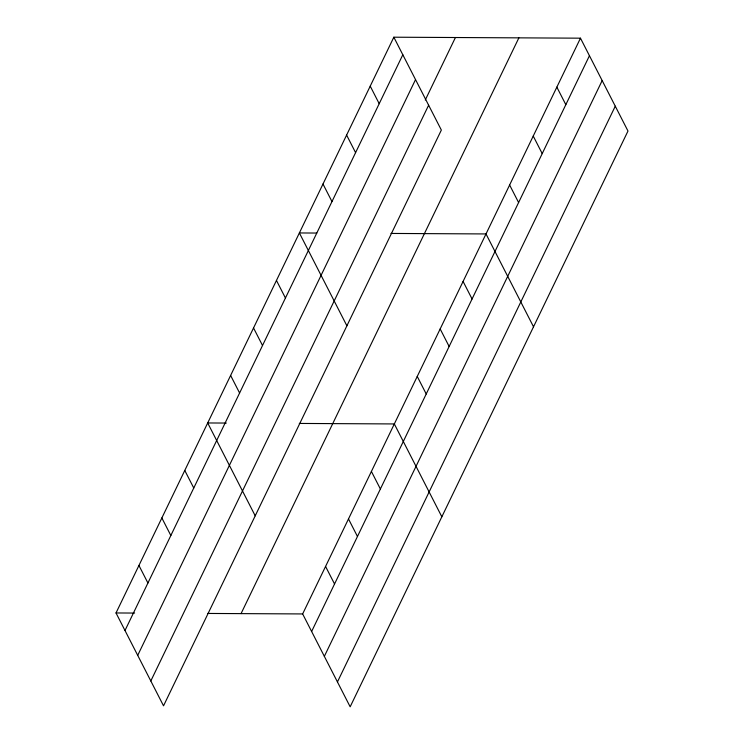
<?xml version="1.0" encoding="UTF-8"?>
<svg xmlns="http://www.w3.org/2000/svg" width="744" height="744" viewBox="0 0 744 744"><rect width="100%" height="100%" fill="white"/><g stroke="black" fill="none" stroke-linecap="round" stroke-linejoin="round"><path stroke-width="1.12" d="M393.836 37.2L441.35 130.06L163.531 705.824L116.018 612.963L393.836 37.2L580.469 38.176L627.983 131.037L350.164 706.8L302.65 613.94L580.469 38.176M125.001 630.512L402.82 54.749M137.714 655.362L415.533 79.599M425.28 100.003L455.421 37.526M150.818 680.965L428.637 105.202M241.056 613.623L518.875 37.86M311.624 631.489L589.443 55.726M324.347 656.348L602.166 80.585M337.441 681.95L615.269 106.187M316.805 233.049L299.376 232.956L346.899 325.816M390.963 233.439L486.009 233.942L533.522 326.793M226.288 423.057L207.697 422.964L255.211 515.815M299.283 423.438L394.329 423.941L441.843 516.801M116.018 612.963L134.608 613.056M207.604 613.447L302.65 613.94M556.847 87.122L565.831 104.672M533.234 136.059L542.218 153.608M509.621 184.996L518.605 202.545M370.224 86.137L379.198 103.686M463.084 281.437L472.068 298.986M346.611 135.083L355.586 152.632M440.169 328.941L449.144 346.49M322.989 184.019L331.973 201.568M417.245 376.445L426.228 393.995M276.461 280.46L285.436 298.009M371.405 471.445L380.389 488.994M253.537 327.964L262.52 345.514M348.49 518.94L357.464 536.489M230.621 375.46L239.596 393.009M325.565 566.444L334.549 583.994M184.782 470.459L193.756 488.008M161.857 517.964L170.841 535.513M138.933 565.459L147.917 583.008"/></g></svg>
